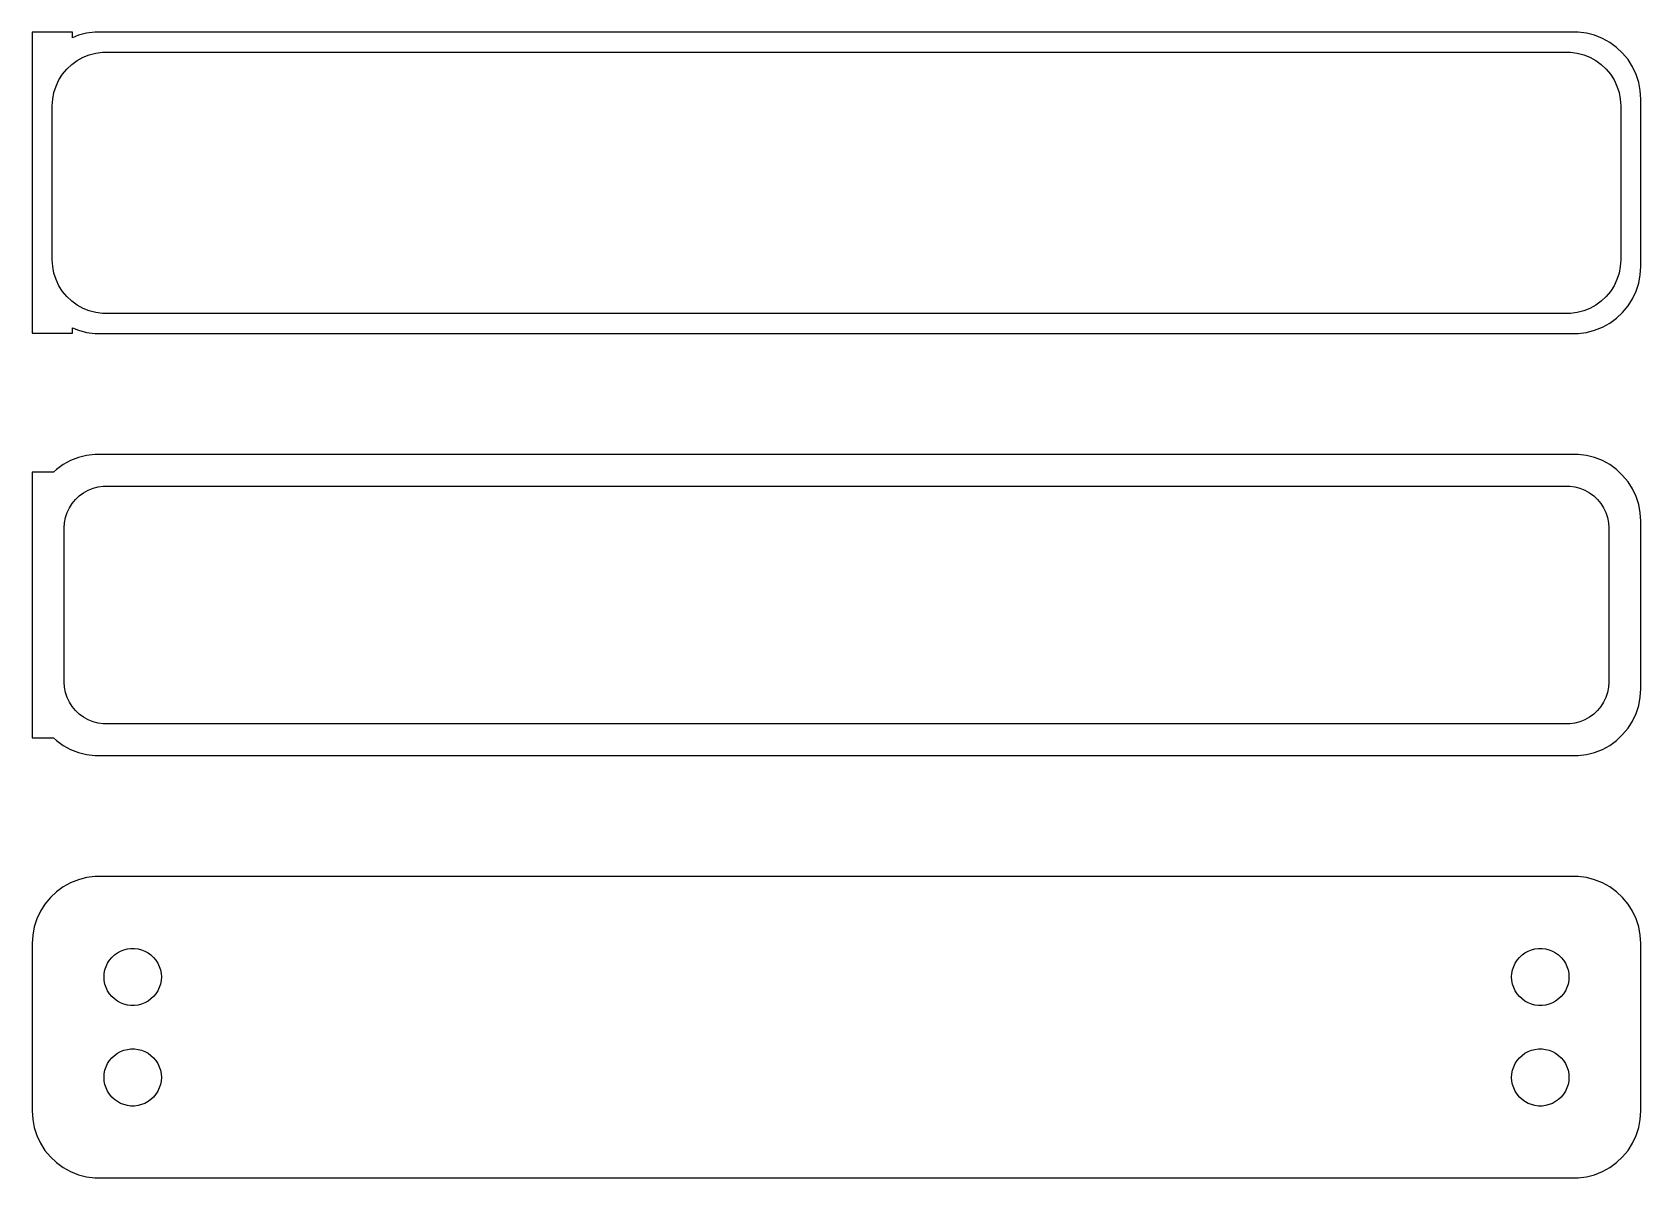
# Model space of a CAD drawing. Header units: metres. Extents: x -60 to 60, y 83 to 169.
import ezdxf

# ---------------------------------------------------------------- set-up
doc = ezdxf.new("R2010")
doc.units = ezdxf.units.M

msp = doc.modelspace()

# ---------------------------------------------------------------- linework, layer by layer
for p, q in [((-57, 168.729), (-60, 168.729)), ((-60, 168.729), (-60, 146.271)), ((-57, 168.325), (-57, 168.729)), ((-56.5451, 168.505), (-57, 168.325)), ((-55.9369, 168.661), (-56.5451, 168.505)), ((-55.3139, 168.74), (-55.9369, 168.661)), ((55.3139, 168.74), (-55.3139, 168.74)), ((55.9369, 168.661), (55.3139, 168.74)), ((56.5451, 168.505), (55.9369, 168.661)), ((57.1289, 168.274), (56.5451, 168.505)), ((57.6791, 167.972), (57.1289, 168.274)), ((-56.6433, 166.627), (-56.2031, 166.869)), ((-56.2031, 166.869), (-55.7361, 167.054)), ((-55.7361, 167.054), (-55.2495, 167.179)), ((-55.2495, 167.179), (-54.7512, 167.242)), ((-54.7512, 167.242), (54.7512, 167.242)), ((54.7512, 167.242), (55.2495, 167.179)), ((55.2495, 167.179), (55.7361, 167.054)), ((55.7361, 167.054), (56.2031, 166.869)), ((56.2031, 166.869), (56.6433, 166.627)), ((58.1871, 167.603), (57.6791, 167.972)), ((58.6448, 167.173), (58.1871, 167.603)), ((59.0451, 166.689), (58.6448, 167.173)), ((-58.0052, 165.177), (-57.7361, 165.601)), ((-57.7361, 165.601), (-57.4159, 165.988)), ((-57.4159, 165.988), (-57.0497, 166.332)), ((-57.0497, 166.332), (-56.6433, 166.627)), ((56.6433, 166.627), (57.0497, 166.332)), ((57.0497, 166.332), (57.4159, 165.988)), ((57.4159, 165.988), (57.7361, 165.601)), ((57.7361, 165.601), (58.0052, 165.177)), ((59.3815, 166.159), (59.0451, 166.689)), ((59.6489, 165.591), (59.3815, 166.159)), ((-58.3743, 164.245), (-58.2191, 164.722)), ((-58.2191, 164.722), (-58.0052, 165.177)), ((58.0052, 165.177), (58.2191, 164.722)), ((58.2191, 164.722), (58.3743, 164.245)), ((59.8429, 164.993), (59.6489, 165.591)), ((59.9606, 164.377), (59.8429, 164.993)), ((-58.5, 163.25), (-58.4685, 163.751)), ((-58.5, 151.75), (-58.5, 163.25)), ((-58.4685, 163.751), (-58.3743, 164.245)), ((58.3743, 164.245), (58.4685, 163.751)), ((58.4685, 163.751), (58.5, 163.25)), ((58.5, 163.25), (58.5, 151.75)), ((60, 163.75), (59.9606, 164.377)), ((60, 151.25), (60, 163.75)), ((-58.4685, 151.249), (-58.5, 151.75)), ((-58.3743, 150.755), (-58.4685, 151.249)), ((58.4685, 151.249), (58.3743, 150.755)), ((58.5, 151.75), (58.4685, 151.249)), ((59.9606, 150.623), (60, 151.25)), ((-58.2191, 150.278), (-58.3743, 150.755)), ((-58.0052, 149.823), (-58.2191, 150.278)), ((58.2191, 150.278), (58.0052, 149.823)), ((58.3743, 150.755), (58.2191, 150.278)), ((59.6489, 149.409), (59.8429, 150.007)), ((59.8429, 150.007), (59.9606, 150.623)), ((-57.7361, 149.399), (-58.0052, 149.823)), ((-57.4159, 149.012), (-57.7361, 149.399)), ((-57.0497, 148.668), (-57.4159, 149.012)), ((57.4159, 149.012), (57.0497, 148.668)), ((57.7361, 149.399), (57.4159, 149.012)), ((58.0052, 149.823), (57.7361, 149.399)), ((59.0451, 148.311), (59.3815, 148.841)), ((59.3815, 148.841), (59.6489, 149.409)), ((-56.6433, 148.373), (-57.0497, 148.668)), ((-56.2031, 148.131), (-56.6433, 148.373)), ((-55.7361, 147.946), (-56.2031, 148.131)), ((-55.2495, 147.821), (-55.7361, 147.946)), ((-54.7512, 147.758), (-55.2495, 147.821)), ((54.7512, 147.758), (-54.7512, 147.758)), ((55.2495, 147.821), (54.7512, 147.758)), ((55.7361, 147.946), (55.2495, 147.821)), ((56.2031, 148.131), (55.7361, 147.946)), ((56.6433, 148.373), (56.2031, 148.131)), ((57.0497, 148.668), (56.6433, 148.373)), ((58.1871, 147.397), (58.6448, 147.827)), ((58.6448, 147.827), (59.0451, 148.311)), ((-57, 146.271), (-57, 146.675)), ((-57, 146.675), (-56.5451, 146.495)), ((-56.5451, 146.495), (-55.9369, 146.339)), ((55.9369, 146.339), (56.5451, 146.495)), ((56.5451, 146.495), (57.1289, 146.726)), ((57.1289, 146.726), (57.6791, 147.028)), ((57.6791, 147.028), (58.1871, 147.397)), ((-60, 146.271), (-57, 146.271)), ((-55.9369, 146.339), (-55.3139, 146.26)), ((-55.3139, 146.26), (55.3139, 146.26)), ((55.3139, 146.26), (55.9369, 146.339)), ((-56.5451, 137.005), (-57.1289, 136.774)), ((-55.9369, 137.161), (-56.5451, 137.005)), ((-55.3139, 137.24), (-55.9369, 137.161)), ((55.3139, 137.24), (-55.3139, 137.24)), ((55.9369, 137.161), (55.3139, 137.24)), ((56.5451, 137.005), (55.9369, 137.161)), ((57.1289, 136.774), (56.5451, 137.005)), ((-58.4, 135.903), (-60, 135.903)), ((-60, 135.903), (-60, 116.097)), ((-58.1871, 136.103), (-58.4, 135.903)), ((-57.6791, 136.472), (-58.1871, 136.103)), ((-57.1289, 136.774), (-57.6791, 136.472)), ((57.6791, 136.472), (57.1289, 136.774)), ((58.1871, 136.103), (57.6791, 136.472)), ((58.6448, 135.673), (58.1871, 136.103)), ((59.0451, 135.189), (58.6448, 135.673)), ((-56.168, 134.378), (-55.8254, 134.567)), ((-55.8254, 134.567), (-55.4619, 134.711)), ((-55.4619, 134.711), (-55.0833, 134.808)), ((-55.0833, 134.808), (-54.6954, 134.857)), ((-54.6954, 134.857), (54.6954, 134.857)), ((54.6954, 134.857), (55.0833, 134.808)), ((55.0833, 134.808), (55.4619, 134.711)), ((55.4619, 134.711), (55.8254, 134.567)), ((55.8254, 134.567), (56.168, 134.378)), ((59.3815, 134.659), (59.0451, 135.189)), ((59.6489, 134.091), (59.3815, 134.659)), ((-57.3943, 132.896), (-57.2279, 133.25)), ((-57.2279, 133.25), (-57.0184, 133.58)), ((-57.0184, 133.58), (-56.7692, 133.881)), ((-56.7692, 133.881), (-56.4842, 134.149)), ((-56.4842, 134.149), (-56.168, 134.378)), ((56.168, 134.378), (56.4842, 134.149)), ((56.4842, 134.149), (56.7692, 133.881)), ((56.7692, 133.881), (57.0184, 133.58)), ((57.0184, 133.58), (57.2279, 133.25)), ((57.2279, 133.25), (57.3943, 132.896)), ((59.8429, 133.493), (59.6489, 134.091)), ((59.9606, 132.877), (59.8429, 133.493)), ((-57.6129, 131.75), (-57.5884, 132.14)), ((-57.5884, 132.14), (-57.5151, 132.524)), ((-57.5151, 132.524), (-57.3943, 132.896)), ((57.3943, 132.896), (57.5151, 132.524)), ((57.5151, 132.524), (57.5884, 132.14)), ((57.5884, 132.14), (57.6129, 131.75)), ((60, 132.25), (59.9606, 132.877)), ((60, 119.75), (60, 132.25)), ((-57.6129, 120.25), (-57.6129, 131.75)), ((57.6129, 131.75), (57.6129, 120.25)), ((-57.5884, 119.86), (-57.6129, 120.25)), ((57.6129, 120.25), (57.5884, 119.86)), ((-57.5151, 119.476), (-57.5884, 119.86)), ((-57.3943, 119.104), (-57.5151, 119.476)), ((-57.2279, 118.75), (-57.3943, 119.104)), ((57.3943, 119.104), (57.2279, 118.75)), ((57.5151, 119.476), (57.3943, 119.104)), ((57.5884, 119.86), (57.5151, 119.476)), ((59.8429, 118.507), (59.9606, 119.123)), ((59.9606, 119.123), (60, 119.75)), ((-57.0184, 118.42), (-57.2279, 118.75)), ((-56.7692, 118.119), (-57.0184, 118.42)), ((-56.4842, 117.851), (-56.7692, 118.119)), ((-56.168, 117.622), (-56.4842, 117.851)), ((-55.8254, 117.433), (-56.168, 117.622)), ((56.168, 117.622), (55.8254, 117.433)), ((56.4842, 117.851), (56.168, 117.622)), ((56.7692, 118.119), (56.4842, 117.851)), ((57.0184, 118.42), (56.7692, 118.119)), ((57.2279, 118.75), (57.0184, 118.42)), ((59.3815, 117.341), (59.6489, 117.909)), ((59.6489, 117.909), (59.8429, 118.507)), ((-55.4619, 117.289), (-55.8254, 117.433)), ((-55.0833, 117.192), (-55.4619, 117.289)), ((-54.6954, 117.143), (-55.0833, 117.192)), ((54.6954, 117.143), (-54.6954, 117.143)), ((55.0833, 117.192), (54.6954, 117.143)), ((55.4619, 117.289), (55.0833, 117.192)), ((55.8254, 117.433), (55.4619, 117.289)), ((58.6448, 116.327), (59.0451, 116.811)), ((59.0451, 116.811), (59.3815, 117.341)), ((-60, 116.097), (-58.4, 116.097)), ((-58.4, 116.097), (-58.1871, 115.897)), ((-58.1871, 115.897), (-57.6791, 115.528)), ((-57.6791, 115.528), (-57.1289, 115.226)), ((-57.1289, 115.226), (-56.5451, 114.995)), ((56.5451, 114.995), (57.1289, 115.226)), ((57.1289, 115.226), (57.6791, 115.528)), ((57.6791, 115.528), (58.1871, 115.897)), ((58.1871, 115.897), (58.6448, 116.327)), ((-56.5451, 114.995), (-55.9369, 114.839)), ((-55.9369, 114.839), (-55.3139, 114.76)), ((-55.3139, 114.76), (55.3139, 114.76)), ((55.3139, 114.76), (55.9369, 114.839)), ((55.9369, 114.839), (56.5451, 114.995)), ((-55.9369, 105.661), (-56.5451, 105.505)), ((-55.3139, 105.74), (-55.9369, 105.661)), ((55.3139, 105.74), (-55.3139, 105.74)), ((55.9369, 105.661), (55.3139, 105.74)), ((56.5451, 105.505), (55.9369, 105.661)), ((-58.1871, 104.603), (-58.6448, 104.173)), ((-57.6791, 104.972), (-58.1871, 104.603)), ((-57.1289, 105.274), (-57.6791, 104.972)), ((-56.5451, 105.505), (-57.1289, 105.274)), ((57.1289, 105.274), (56.5451, 105.505)), ((57.6791, 104.972), (57.1289, 105.274)), ((58.1871, 104.603), (57.6791, 104.972)), ((58.6448, 104.173), (58.1871, 104.603)), ((-59.0451, 103.689), (-59.3815, 103.159)), ((-58.6448, 104.173), (-59.0451, 103.689)), ((59.0451, 103.689), (58.6448, 104.173)), ((59.3815, 103.159), (59.0451, 103.689)), ((-59.6489, 102.591), (-59.8429, 101.993)), ((-59.3815, 103.159), (-59.6489, 102.591)), ((59.6489, 102.591), (59.3815, 103.159)), ((59.8429, 101.993), (59.6489, 102.591)), ((-59.9606, 101.377), (-60, 100.75)), ((-59.8429, 101.993), (-59.9606, 101.377)), ((59.9606, 101.377), (59.8429, 101.993)), ((60, 100.75), (59.9606, 101.377)), ((-60, 100.75), (-60, 88.25)), ((-54.2275, 99.5051), (-54.0565, 99.7117)), ((-54.0565, 99.7117), (-53.8611, 99.8953)), ((-53.8611, 99.8953), (-53.6441, 100.053)), ((-53.6441, 100.053), (-53.4092, 100.182)), ((-53.4092, 100.182), (-53.1598, 100.281)), ((-53.1598, 100.281), (-52.9001, 100.347)), ((-52.9001, 100.347), (-52.6341, 100.381)), ((-52.6341, 100.381), (-52.3659, 100.381)), ((-52.3659, 100.381), (-52.0999, 100.347)), ((-52.0999, 100.347), (-51.8401, 100.281)), ((-51.8401, 100.281), (-51.5908, 100.182)), ((-51.5908, 100.182), (-51.3559, 100.053)), ((-51.3559, 100.053), (-51.1389, 99.8953)), ((-51.1389, 99.8953), (-50.9434, 99.7117)), ((-50.9434, 99.7117), (-50.7725, 99.5051)), ((50.7725, 99.5051), (50.9434, 99.7117)), ((50.9434, 99.7117), (51.1389, 99.8953)), ((51.1389, 99.8953), (51.3559, 100.053)), ((51.3559, 100.053), (51.5908, 100.182)), ((51.5908, 100.182), (51.8401, 100.281)), ((51.8401, 100.281), (52.0999, 100.347)), ((52.0999, 100.347), (52.3659, 100.381)), ((52.3659, 100.381), (52.6341, 100.381)), ((52.6341, 100.381), (52.9001, 100.347)), ((52.9001, 100.347), (53.1598, 100.281)), ((53.1598, 100.281), (53.4092, 100.182)), ((53.4092, 100.182), (53.6441, 100.053)), ((53.6441, 100.053), (53.8611, 99.8953)), ((53.8611, 99.8953), (54.0565, 99.7117)), ((54.0565, 99.7117), (54.2275, 99.5051)), ((60, 88.25), (60, 100.75)), ((-54.6353, 98.25), (-54.6185, 98.5176)), ((-54.6185, 98.5176), (-54.5682, 98.781)), ((-54.5682, 98.781), (-54.4853, 99.036)), ((-54.4853, 99.036), (-54.3712, 99.2787)), ((-54.3712, 99.2787), (-54.2275, 99.5051)), ((-50.7725, 99.5051), (-50.6288, 99.2787)), ((-50.6288, 99.2787), (-50.5146, 99.036)), ((-50.5146, 99.036), (-50.4318, 98.781)), ((-50.4318, 98.781), (-50.3815, 98.5176)), ((-50.3815, 98.5176), (-50.3647, 98.25)), ((50.3647, 98.25), (50.3815, 98.5176)), ((50.3815, 98.5176), (50.4318, 98.781)), ((50.4318, 98.781), (50.5146, 99.036)), ((50.5146, 99.036), (50.6288, 99.2787)), ((50.6288, 99.2787), (50.7725, 99.5051)), ((54.2275, 99.5051), (54.3712, 99.2787)), ((54.3712, 99.2787), (54.4853, 99.036)), ((54.4853, 99.036), (54.5682, 98.781)), ((54.5682, 98.781), (54.6185, 98.5176)), ((54.6185, 98.5176), (54.6353, 98.25)), ((-54.6185, 97.9824), (-54.6353, 98.25)), ((-54.5682, 97.719), (-54.6185, 97.9824)), ((-54.4853, 97.4639), (-54.5682, 97.719)), ((-54.3712, 97.2213), (-54.4853, 97.4639)), ((-54.2275, 96.9949), (-54.3712, 97.2213)), ((-50.6288, 97.2213), (-50.7725, 96.9949)), ((-50.5146, 97.4639), (-50.6288, 97.2213)), ((-50.4318, 97.719), (-50.5146, 97.4639)), ((-50.3815, 97.9824), (-50.4318, 97.719)), ((-50.3647, 98.25), (-50.3815, 97.9824)), ((50.3815, 97.9824), (50.3647, 98.25)), ((50.4318, 97.719), (50.3815, 97.9824)), ((50.5146, 97.4639), (50.4318, 97.719)), ((50.6288, 97.2213), (50.5146, 97.4639)), ((50.7725, 96.9949), (50.6288, 97.2213)), ((54.3712, 97.2213), (54.2275, 96.9949)), ((54.4853, 97.4639), (54.3712, 97.2213)), ((54.5682, 97.719), (54.4853, 97.4639)), ((54.6185, 97.9824), (54.5682, 97.719)), ((54.6353, 98.25), (54.6185, 97.9824)), ((-54.0565, 96.7883), (-54.2275, 96.9949)), ((-53.8611, 96.6047), (-54.0565, 96.7883)), ((-53.6441, 96.4471), (-53.8611, 96.6047)), ((-53.4092, 96.3179), (-53.6441, 96.4471)), ((-53.1598, 96.2192), (-53.4092, 96.3179)), ((-52.9001, 96.1525), (-53.1598, 96.2192)), ((-52.6341, 96.1189), (-52.9001, 96.1525)), ((-52.3659, 96.1189), (-52.6341, 96.1189)), ((-52.0999, 96.1525), (-52.3659, 96.1189)), ((-51.8401, 96.2192), (-52.0999, 96.1525)), ((-51.5908, 96.3179), (-51.8401, 96.2192)), ((-51.3559, 96.4471), (-51.5908, 96.3179)), ((-51.1389, 96.6047), (-51.3559, 96.4471)), ((-50.9434, 96.7883), (-51.1389, 96.6047)), ((-50.7725, 96.9949), (-50.9434, 96.7883)), ((50.9434, 96.7883), (50.7725, 96.9949)), ((51.1389, 96.6047), (50.9434, 96.7883)), ((51.3559, 96.4471), (51.1389, 96.6047)), ((51.5908, 96.3179), (51.3559, 96.4471)), ((51.8401, 96.2192), (51.5908, 96.3179)), ((52.0999, 96.1525), (51.8401, 96.2192)), ((52.3659, 96.1189), (52.0999, 96.1525)), ((52.6341, 96.1189), (52.3659, 96.1189)), ((52.9001, 96.1525), (52.6341, 96.1189)), ((53.1598, 96.2192), (52.9001, 96.1525)), ((53.4092, 96.3179), (53.1598, 96.2192)), ((53.6441, 96.4471), (53.4092, 96.3179)), ((53.8611, 96.6047), (53.6441, 96.4471)), ((54.0565, 96.7883), (53.8611, 96.6047)), ((54.2275, 96.9949), (54.0565, 96.7883)), ((-53.8611, 92.3953), (-53.6441, 92.5529)), ((-53.6441, 92.5529), (-53.4092, 92.6821)), ((-53.4092, 92.6821), (-53.1598, 92.7808)), ((-53.1598, 92.7808), (-52.9001, 92.8475)), ((-52.9001, 92.8475), (-52.6341, 92.8811)), ((-52.6341, 92.8811), (-52.3659, 92.8811)), ((-52.3659, 92.8811), (-52.0999, 92.8475)), ((-52.0999, 92.8475), (-51.8401, 92.7808)), ((-51.8401, 92.7808), (-51.5908, 92.6821)), ((-51.5908, 92.6821), (-51.3559, 92.5529)), ((-51.3559, 92.5529), (-51.1389, 92.3953)), ((51.1389, 92.3953), (51.3559, 92.5529)), ((51.3559, 92.5529), (51.5908, 92.6821)), ((51.5908, 92.6821), (51.8401, 92.7808)), ((51.8401, 92.7808), (52.0999, 92.8475)), ((52.0999, 92.8475), (52.3659, 92.8811)), ((52.3659, 92.8811), (52.6341, 92.8811)), ((52.6341, 92.8811), (52.9001, 92.8475)), ((52.9001, 92.8475), (53.1598, 92.7808)), ((53.1598, 92.7808), (53.4092, 92.6821)), ((53.4092, 92.6821), (53.6441, 92.5529)), ((53.6441, 92.5529), (53.8611, 92.3953)), ((-54.6185, 91.0176), (-54.5682, 91.281)), ((-54.5682, 91.281), (-54.4853, 91.5361)), ((-54.4853, 91.5361), (-54.3712, 91.7787)), ((-54.3712, 91.7787), (-54.2275, 92.0051)), ((-54.2275, 92.0051), (-54.0565, 92.2117)), ((-54.0565, 92.2117), (-53.8611, 92.3953)), ((-51.1389, 92.3953), (-50.9434, 92.2117)), ((-50.9434, 92.2117), (-50.7725, 92.0051)), ((-50.7725, 92.0051), (-50.6288, 91.7787)), ((-50.6288, 91.7787), (-50.5146, 91.5361)), ((-50.5146, 91.5361), (-50.4318, 91.281)), ((-50.4318, 91.281), (-50.3815, 91.0176)), ((50.3815, 91.0176), (50.4318, 91.281)), ((50.4318, 91.281), (50.5146, 91.5361)), ((50.5146, 91.5361), (50.6288, 91.7787)), ((50.6288, 91.7787), (50.7725, 92.0051)), ((50.7725, 92.0051), (50.9434, 92.2117)), ((50.9434, 92.2117), (51.1389, 92.3953)), ((53.8611, 92.3953), (54.0565, 92.2117)), ((54.0565, 92.2117), (54.2275, 92.0051)), ((54.2275, 92.0051), (54.3712, 91.7787)), ((54.3712, 91.7787), (54.4853, 91.5361)), ((54.4853, 91.5361), (54.5682, 91.281)), ((54.5682, 91.281), (54.6185, 91.0176)), ((-54.6353, 90.75), (-54.6185, 91.0176)), ((-54.6185, 90.4824), (-54.6353, 90.75)), ((-54.5682, 90.219), (-54.6185, 90.4824)), ((-54.4853, 89.964), (-54.5682, 90.219)), ((-50.4318, 90.219), (-50.5146, 89.964)), ((-50.3815, 90.4824), (-50.4318, 90.219)), ((-50.3815, 91.0176), (-50.3647, 90.75)), ((-50.3647, 90.75), (-50.3815, 90.4824)), ((50.3647, 90.75), (50.3815, 91.0176)), ((50.3815, 90.4824), (50.3647, 90.75)), ((50.4318, 90.219), (50.3815, 90.4824)), ((50.5146, 89.964), (50.4318, 90.219)), ((54.5682, 90.219), (54.4853, 89.964)), ((54.6185, 90.4824), (54.5682, 90.219)), ((54.6185, 91.0176), (54.6353, 90.75)), ((54.6353, 90.75), (54.6185, 90.4824)), ((-54.3712, 89.7213), (-54.4853, 89.964)), ((-54.2275, 89.4949), (-54.3712, 89.7213)), ((-54.0565, 89.2883), (-54.2275, 89.4949)), ((-53.8611, 89.1047), (-54.0565, 89.2883)), ((-53.6441, 88.9471), (-53.8611, 89.1047)), ((-53.4092, 88.8179), (-53.6441, 88.9471)), ((-53.1598, 88.7192), (-53.4092, 88.8179)), ((-51.5908, 88.8179), (-51.8401, 88.7192)), ((-51.3559, 88.9471), (-51.5908, 88.8179)), ((-51.1389, 89.1047), (-51.3559, 88.9471)), ((-50.9434, 89.2883), (-51.1389, 89.1047)), ((-50.7725, 89.4949), (-50.9434, 89.2883)), ((-50.6288, 89.7213), (-50.7725, 89.4949)), ((-50.5146, 89.964), (-50.6288, 89.7213)), ((50.6288, 89.7213), (50.5146, 89.964)), ((50.7725, 89.4949), (50.6288, 89.7213)), ((50.9434, 89.2883), (50.7725, 89.4949)), ((51.1389, 89.1047), (50.9434, 89.2883)), ((51.3559, 88.9471), (51.1389, 89.1047)), ((51.5908, 88.8179), (51.3559, 88.9471)), ((51.8401, 88.7192), (51.5908, 88.8179)), ((53.4092, 88.8179), (53.1598, 88.7192)), ((53.6441, 88.9471), (53.4092, 88.8179)), ((53.8611, 89.1047), (53.6441, 88.9471)), ((54.0565, 89.2883), (53.8611, 89.1047)), ((54.2275, 89.4949), (54.0565, 89.2883)), ((54.3712, 89.7213), (54.2275, 89.4949)), ((54.4853, 89.964), (54.3712, 89.7213)), ((-60, 88.25), (-59.9606, 87.6233)), ((-59.9606, 87.6233), (-59.8429, 87.0066)), ((-52.9001, 88.6525), (-53.1598, 88.7192)), ((-52.6341, 88.6189), (-52.9001, 88.6525)), ((-52.3659, 88.6189), (-52.6341, 88.6189)), ((-52.0999, 88.6525), (-52.3659, 88.6189)), ((-51.8401, 88.7192), (-52.0999, 88.6525)), ((52.0999, 88.6525), (51.8401, 88.7192)), ((52.3659, 88.6189), (52.0999, 88.6525)), ((52.6341, 88.6189), (52.3659, 88.6189)), ((52.9001, 88.6525), (52.6341, 88.6189)), ((53.1598, 88.7192), (52.9001, 88.6525)), ((59.8429, 87.0066), (59.9606, 87.6233)), ((59.9606, 87.6233), (60, 88.25)), ((-59.8429, 87.0066), (-59.6489, 86.4094)), ((-59.6489, 86.4094), (-59.3815, 85.8412)), ((59.3815, 85.8412), (59.6489, 86.4094)), ((59.6489, 86.4094), (59.8429, 87.0066)), ((-59.3815, 85.8412), (-59.0451, 85.3111)), ((-59.0451, 85.3111), (-58.6448, 84.8273)), ((58.6448, 84.8273), (59.0451, 85.3111)), ((59.0451, 85.3111), (59.3815, 85.8412)), ((-58.6448, 84.8273), (-58.1871, 84.3974)), ((-58.1871, 84.3974), (-57.6791, 84.0284)), ((-57.6791, 84.0284), (-57.1289, 83.7259)), ((57.1289, 83.7259), (57.6791, 84.0284)), ((57.6791, 84.0284), (58.1871, 84.3974)), ((58.1871, 84.3974), (58.6448, 84.8273)), ((-57.1289, 83.7259), (-56.5451, 83.4947)), ((-56.5451, 83.4947), (-55.9369, 83.3386)), ((-55.9369, 83.3386), (-55.3139, 83.2599)), ((-55.3139, 83.2599), (55.3139, 83.2599)), ((55.3139, 83.2599), (55.9369, 83.3386)), ((55.9369, 83.3386), (56.5451, 83.4947)), ((56.5451, 83.4947), (57.1289, 83.7259))]:
    msp.add_line(p, q)

doc.saveas('drawing.dxf')
